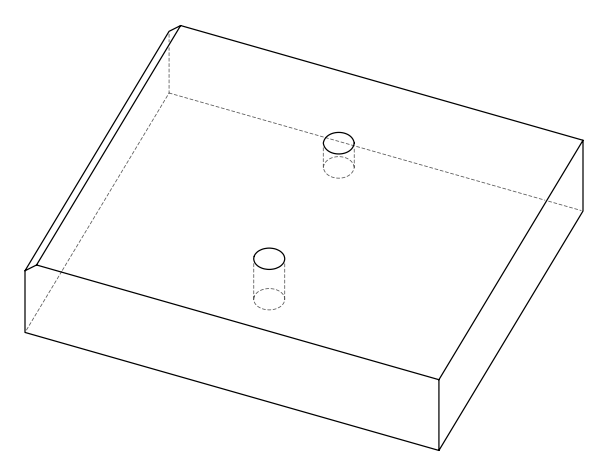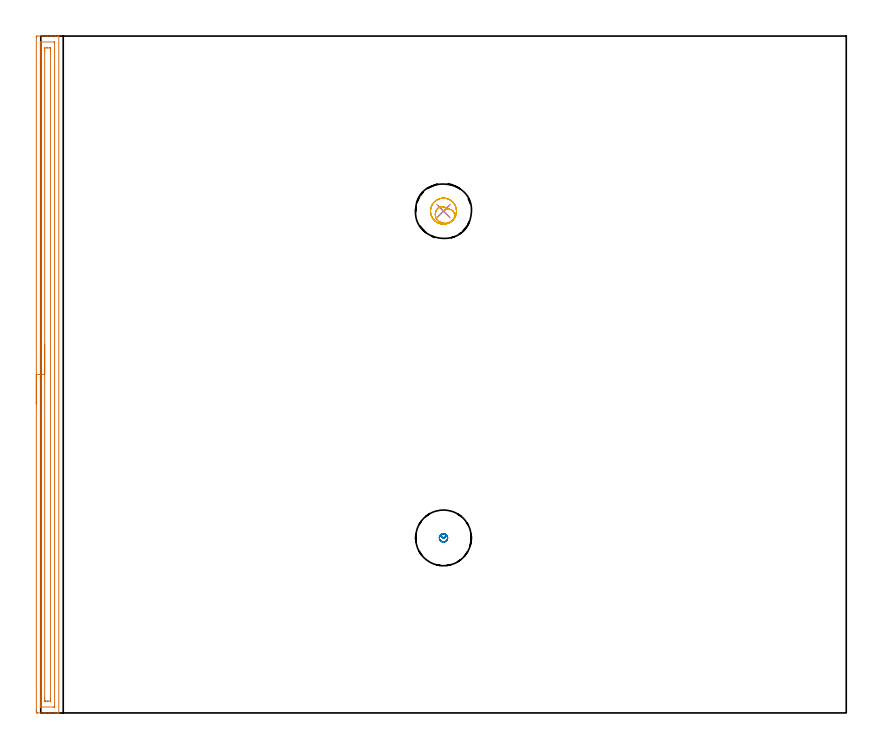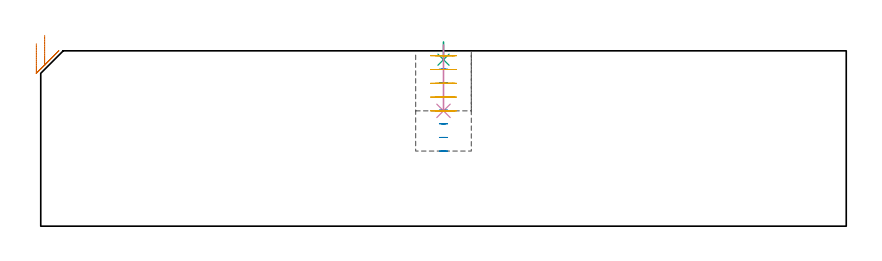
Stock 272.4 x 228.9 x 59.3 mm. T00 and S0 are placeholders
(PLAN: 5 operations, 4 tool changes, 7.3 min)
(1 AREA_MILL | FG_CHAMFER_SURFACE | UGT0205_001 | 5.7 min | 6616 mm3)
(2 MILL_BLIND_HOLE_FROM_SOLID_MATERIAL | STEP1POCKET | UGT0201_008 | Spiral | 0.43 min | 9409 mm3)
(3 SPOT_DRILL | STEP1POCKET_1 | NXT0321_9005460120000 | 0.05 min | 183 mm3)
(4 DRILL_BLIND_HOLE_INTO_CENTER | STEP1POCKET_1 | NXT0301_128 | 0.09 min | 1989 mm3)
(5 MILL_ROUGH_BLIND_HOLE_CONTOUR | STEP1POCKET_1 | NXT0201_013 | Spiral | 0.99 min | 3463 mm3)
(TOOL UGT0205_001 | Chamfer Mill 20 x 3 x 45 deg. | D20 FL50 Z2)
(TOOL UGT0201_008 | End Mill 16 mm | D16 FL32 Z4)
(TOOL NXT0321_9005460120000 | NC Spot Drill, 142deg, 12mm, Carbide, Uncoated | D12 PA142 FL30 Z2)
(TOOL NXT0301_128 | Carbide Drill 12mm [861.1-1200-036A1-GP GC34] | D12 PA150 FL37.4 Z2)
(TOOL NXT0201_013 | ENDMILL 10mm | D10 FL30 Z4)
(OP 1 AREA_MILL)
G17 G21 G94 G90
T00 M6
G54
G17 G0 G90 X-1.5 Y104.45 S1061 M3
G43 Z69.3 H0
Z61.7
G94 G1 Y104.488 Z60.828 F250.
Y104.602 Z59.963
Y104.791 Z59.112
Y105.053 Z58.28
Y105.387 Z57.474
Y105.79 Z56.7
Y106.258 Z55.964
Y106.79 Z55.272
Y107.379 Z54.629
Y108.022 Z54.04
Y108.714 Z53.508
Y109.45 Z53.04
Y110.224 Z52.637
Y111.03 Z52.303
Y111.862 Z52.041
Y112.713 Z51.852
Y113.578 Z51.738
Y114.45 Z51.7
Y228.289
X-1.498 Y228.608
X-1.493 Y228.89 Z51.704
X-1.186 Y228.9 Z52.01
X2.3 Z55.495
X3.722 Z56.918
X4.915 Z58.109
X5.558 Z58.757
X5.869 Z59.068
X5.986 Y228.898 Z59.178
X6.097 Y228.89 Z59.288
X6.1 Y228.735 Z59.3
Y0.165
X6.097 Y0.01 Z59.288
X5.986 Y0.002 Z59.178
X5.869 Y0. Z59.068
X5.558 Z58.757
X4.915 Z58.109
X2.85 Z56.047
X1.428 Z54.624
X-1.098 Z52.099
X-1.186 Y0.001 Z52.01
X-1.493 Y0.01 Z51.704
X-1.498 Y0.292 Z51.701
X-1.5 Y0.611 Z51.7
Y0.932
Y114.45
X-0.086 Z53.114
Y226.503
X-0.084 Y226.832 Z53.116
X-0.082 Y226.872 Z53.118
X-0.08 Y226.885 Z53.12
X-0.062 Y226.89 Z53.138
X0.04 Y226.896 Z53.24
X0.17 Y226.9 Z53.37
X4.529 Y226.899 Z57.729
X4.649 Y226.893 Z57.849
X4.672 Y226.891 Z57.872
X4.679 Y226.851 Z57.879
X4.683 Y226.741 Z57.883
X4.685 Y226.503 Z57.885
Y2.397
X4.684 Y2.068 Z57.884
X4.682 Y2.028 Z57.882
X4.68 Y2.015 Z57.88
X4.662 Y2.01 Z57.862
X4.56 Y2.004 Z57.76
X4.43 Y2. Z57.63
X0.071 Y2.001 Z53.271
X-0.049 Y2.007 Z53.151
X-0.072 Y2.009 Z53.128
X-0.079 Y2.049 Z53.121
X-0.083 Y2.159 Z53.117
X-0.085 Y2.397 Z53.115
X-0.086 Y114.45 Z53.114
X1.328 Z54.528
X1.329 Y223.927 Z54.529
X1.332 Y224.717 Z54.532
X1.335 Y224.813 Z54.535
X1.345 Y224.89 Z54.545
X1.428 Y224.892 Z54.628
X2.122 Y224.9 Z55.322
X2.3 Z55.5
X2.994 Y224.899 Z56.194
X3.172 Y224.894 Z56.372
X3.23 Y224.89 Z56.43
X3.265 Y224.88 Z56.465
X3.268 Y224.819 Z56.468
X3.27 Y224.717 Z56.47
X3.271 Y224.615 Z56.471
X3.272 Y223.825 Z56.472
X3.271 Y4.973 Z56.471
X3.267 Y4.182 Z56.467
X3.265 Y4.087 Z56.465
X3.255 Y4.01 Z56.455
X3.172 Y4.008 Z56.372
X2.478 Y4. Z55.678
X2.3 Z55.5
X1.606 Y4.001 Z54.806
X1.428 Y4.006 Z54.628
X1.37 Y4.01 Z54.57
X1.335 Y4.02 Z54.535
X1.332 Y4.08 Z54.532
X1.33 Y4.182 Z54.53
X1.329 Y4.285 Z54.529
X1.328 Y5.075 Z54.528
Y114.45
Y115.322 Z54.566
Y116.186 Z54.68
Y117.038 Z54.869
Y117.87 Z55.131
Y118.676 Z55.465
Y119.45 Z55.868
Y120.186 Z56.337
Y120.878 Z56.868
Y121.521 Z57.457
Y122.11 Z58.101
Y122.641 Z58.793
Y123.11 Z59.528
Y123.513 Z60.302
Y123.847 Z61.108
Y124.109 Z61.94
Y124.298 Z62.792
Y124.412 Z63.657
Y124.45 Z64.528
G0 Z69.3
M5
M2
(OP 2 MILL_BLIND_HOLE_FROM_SOLID_MATERIAL)
G17 G21 G94 G90
T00 M6
G54
G17 G0 G90 X136.2 Y59.2 S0 M3
G43 Z69.3 H0
Z57.688
G94 G3 X136.9 Y59.9 R0.7 F250.
X136.2 Y60.6 R0.7
X134.8 Y59.2 R1.4
X136.2 Y60.6 R-1.4
X135.5 Y59.9 R0.7
X136.2 Y59.2 R0.7
G0 Z53.075
G3 X136.9 Y59.9 R0.7
X136.2 Y60.6 R0.7
X134.8 Y59.2 R1.4
X136.2 Y60.6 R-1.4
X135.5 Y59.9 R0.7
X136.2 Y59.2 R0.7
G0 Z48.463
G3 X136.9 Y59.9 R0.7
X136.2 Y60.6 R0.7
X134.8 Y59.2 R1.4
X136.2 Y60.6 R-1.4
X135.5 Y59.9 R0.7
X136.2 Y59.2 R0.7
G0 Z43.85
G3 X136.9 Y59.9 R0.7
X136.2 Y60.6 R0.7
X134.8 Y59.2 R1.4
X136.2 Y60.6 R-1.4
X135.5 Y59.9 R0.7
X136.2 Y59.2 R0.7
G0 Z39.238
G3 X136.9 Y59.9 R0.7
X136.2 Y60.6 R0.7
X134.8 Y59.2 R1.4
X136.2 Y60.6 R-1.4
X135.5 Y59.9 R0.7
X136.2 Y59.2 R0.7
G0 Z34.625
G3 X136.9 Y59.9 R0.7
X136.2 Y60.6 R0.7
X134.8 Y59.2 R1.4
X136.2 Y60.6 R-1.4
X135.5 Y59.9 R0.7
X136.2 Y59.2 R0.7
G0 Z30.013
G3 X136.9 Y59.9 R0.7
X136.2 Y60.6 R0.7
X134.8 Y59.2 R1.4
X136.2 Y60.6 R-1.4
X135.5 Y59.9 R0.7
X136.2 Y59.2 R0.7
G0 Z25.4
G3 X136.9 Y59.9 R0.7
X136.2 Y60.6 R0.7
X134.8 Y59.2 R1.4
X136.2 Y60.6 R-1.4
X135.5 Y59.9 R0.7
X136.2 Y59.2 R0.7
G0 Z69.3
M5
M2
(OP 3 SPOT_DRILL)
G17 G21 G94 G90
T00 M6
G54
G17 G0 G90 X136.2 Y169.7 S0 M3
G43 Z69.3 H0
G94 G81 G98 Z56.3 F250. R62.3
G80
M5
M2
(OP 4 DRILL_BLIND_HOLE_INTO_CENTER)
G17 G21 G94 G90
T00 M6
G54
G17 G0 G90 X136.2 Y169.7 S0 M3
G43 Z69.3 H1
G94 G81 G98 Z39. F250. R61.3
G80
M5
M2
(OP 5 MILL_ROUGH_BLIND_HOLE_CONTOUR)
G17 G21 G94 G90
T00 M6
G54
G17 G0 G90 X136.2 Y169.7 S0 M3
G43 Z69.3 H0
Z57.64
G94 G3 X136.46 Y171.061 R0.706 F250.
X134.154 Y170.51 R2.063
X134.622 Y166.237 R2.904
X139.407 Y166.688 R3.633
X139.212 Y172.907 R4.4
X139.407 Y166.688 R-4.4
X139.31 Y169.798 R2.2
X136.2 Y169.7 R2.2
G0 Z52.98
G3 X136.46 Y171.061 R0.706
X134.154 Y170.51 R2.063
X134.622 Y166.237 R2.904
X139.407 Y166.688 R3.633
X139.212 Y172.907 R4.4
X139.407 Y166.688 R-4.4
X139.31 Y169.798 R2.2
X136.2 Y169.7 R2.2
G0 Z48.32
G3 X136.46 Y171.061 R0.706
X134.154 Y170.51 R2.063
X134.622 Y166.237 R2.904
X139.407 Y166.688 R3.633
X139.212 Y172.907 R4.4
X139.407 Y166.688 R-4.4
X139.31 Y169.798 R2.2
X136.2 Y169.7 R2.2
G0 Z43.66
G3 X136.46 Y171.061 R0.706
X134.154 Y170.51 R2.063
X134.622 Y166.237 R2.904
X139.407 Y166.688 R3.633
X139.212 Y172.907 R4.4
X139.407 Y166.688 R-4.4
X139.31 Y169.798 R2.2
X136.2 Y169.7 R2.2
G0 Z39.
G3 X136.46 Y171.061 R0.706
X134.154 Y170.51 R2.063
X134.622 Y166.237 R2.904
X139.407 Y166.688 R3.633
X139.212 Y172.907 R4.4
X139.407 Y166.688 R-4.4
X139.31 Y169.798 R2.2
X136.2 Y169.7 R2.2
G0 Z69.3
M5
M2
